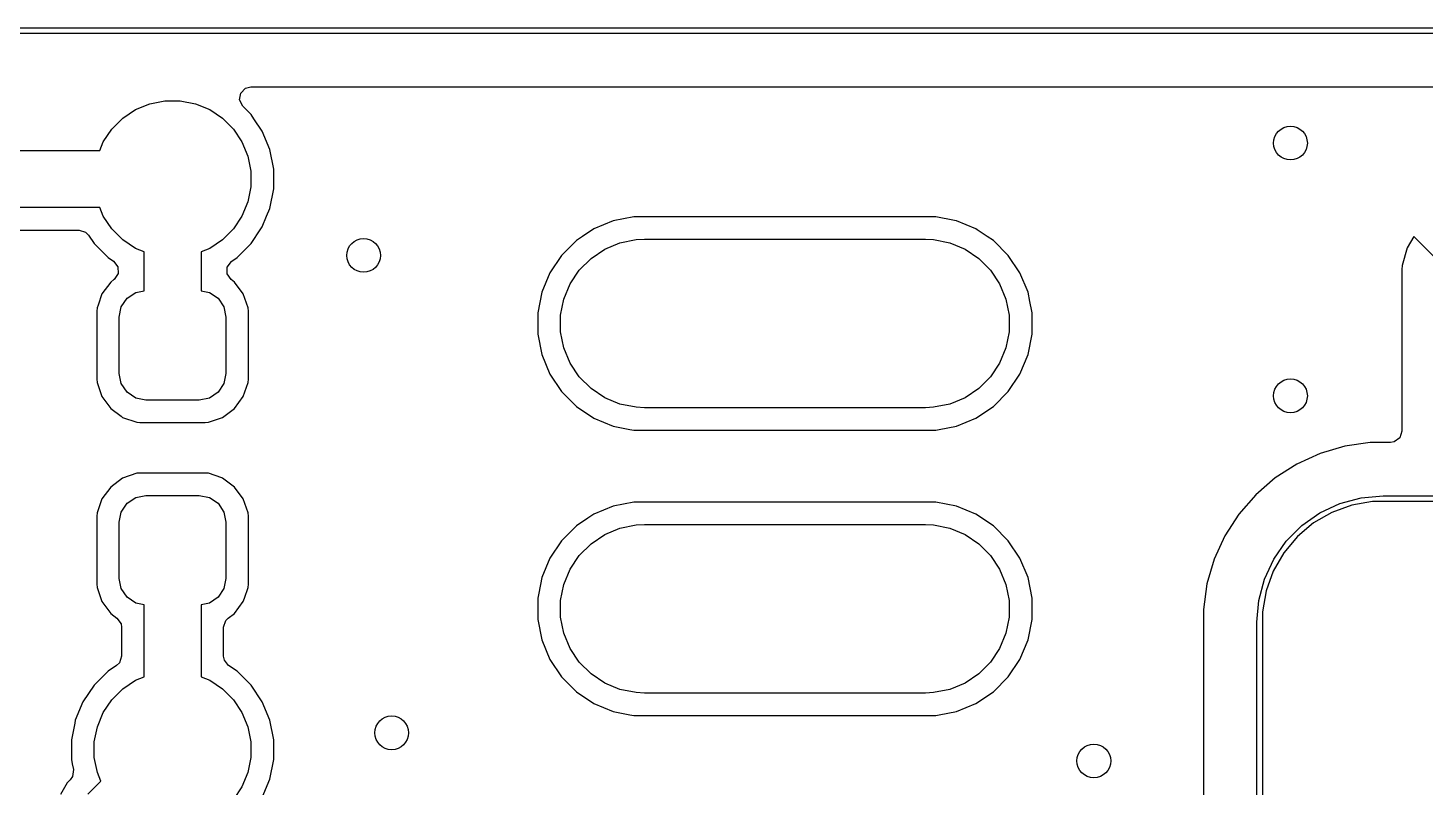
# Model space of a CAD drawing. Header units: inches. Extents: x 0.47 to 2.28, y -2.25 to -0.47.
# Drawn here: x 0.8469 to 1.3365, y -0.7375 to -0.4715 of the extents above; entities that cross this region are included whole.
import ezdxf

# ---------------------------------------------------------------- set-up
doc = ezdxf.new("R2010")
doc.units = ezdxf.units.IN
doc.header["$MEASUREMENT"] = 0
doc.layers.add('F.Cu', color=13, linetype='CONTINUOUS', true_color=0xc83434)

msp = doc.modelspace()

# ---------------------------------------------------------------- linework, layer by layer
at = {"layer": 'F.Cu', "linetype": 'CONTINUOUS'}
for p, q in [((0.62992, -0.47146), (2.12598, -0.47146)), ((2.12598, -0.47343), (0.62992, -0.47343)), ((0.92114, -0.49671), (0.92152, -0.4943)), ((0.92152, -0.4943), (0.92324, -0.49258)), ((0.92324, -0.49258), (0.92503, -0.49215)), ((0.92503, -0.49215), (1.58878, -0.49215)), ((0.88465, -0.5001), (0.88964, -0.49804)), ((0.88964, -0.49804), (0.89494, -0.49698)), ((0.89494, -0.49698), (0.90034, -0.49698)), ((0.90034, -0.49698), (0.90564, -0.49804)), ((0.90564, -0.49804), (0.91063, -0.5001)), ((0.92224, -0.49888), (0.92114, -0.49671)), ((0.92518, -0.50181), (0.92224, -0.49888)), ((0.87633, -0.50693), (0.88015, -0.50311)), ((0.88015, -0.50311), (0.88465, -0.5001)), ((0.91063, -0.5001), (0.91512, -0.50311)), ((0.91512, -0.50311), (0.91894, -0.50693)), ((0.92615, -0.50326), (0.92518, -0.50181)), ((0.92906, -0.50762), (0.92615, -0.50326)), ((0.87333, -0.51142), (0.87633, -0.50693)), ((0.91894, -0.50693), (0.92194, -0.51142)), ((0.93173, -0.51407), (0.92906, -0.50762)), ((0.92906, -0.50762), (0.92906, -0.50762)), ((0.92906, -0.50762), (0.92906, -0.50762)), ((0.87209, -0.51441), (0.87333, -0.51142)), ((0.92194, -0.51142), (0.92401, -0.51641)), ((0.83657, -0.51441), (0.87209, -0.51441)), ((0.92401, -0.51641), (0.92506, -0.52171)), ((0.93309, -0.52092), (0.93173, -0.51407)), ((0.92506, -0.52171), (0.92506, -0.52711)), ((0.93309, -0.5279), (0.93309, -0.52092)), ((0.92506, -0.52711), (0.92401, -0.53241)), ((0.93173, -0.53475), (0.93309, -0.5279)), ((0.92401, -0.53241), (0.92194, -0.5374)), ((0.87209, -0.53441), (0.83657, -0.53441)), ((0.87333, -0.5374), (0.87209, -0.53441)), ((0.87633, -0.54189), (0.87333, -0.5374)), ((0.92194, -0.5374), (0.91894, -0.54189)), ((0.92906, -0.5412), (0.9306, -0.53748)), ((0.9306, -0.53748), (0.93173, -0.53475)), ((1.05931, -0.53762), (1.05208, -0.53906)), ((1.1651, -0.53762), (1.05931, -0.53762)), ((1.05931, -0.53762), (1.05931, -0.53762)), ((1.17159, -0.53891), (1.1651, -0.53762)), ((1.1651, -0.53762), (1.1651, -0.53762)), ((0.84381, -0.5423), (0.86485, -0.5423)), ((0.86485, -0.5423), (0.86717, -0.54306)), ((0.86717, -0.54306), (0.86813, -0.54406)), ((0.88015, -0.54571), (0.87633, -0.54189)), ((0.91894, -0.54189), (0.91512, -0.54571)), ((0.92518, -0.54701), (0.9286, -0.54188)), ((0.9286, -0.54188), (0.92906, -0.5412)), ((0.92906, -0.5412), (0.92906, -0.5412)), ((0.92906, -0.5412), (0.92906, -0.5412)), ((1.04527, -0.54188), (1.04127, -0.54455)), ((1.05208, -0.53906), (1.04527, -0.54188)), ((1.05208, -0.53906), (1.05208, -0.53906)), ((1.05208, -0.53906), (1.05208, -0.53906)), ((1.17233, -0.53906), (1.17159, -0.53891)), ((1.17914, -0.54188), (1.17233, -0.53906)), ((1.1796, -0.54218), (1.17914, -0.54188)), ((1.17914, -0.54188), (1.17914, -0.54188)), ((1.17914, -0.54188), (1.17914, -0.54188)), ((1.17914, -0.54188), (1.17914, -0.54188)), ((1.18314, -0.54455), (1.1796, -0.54218)), ((1.1796, -0.54218), (1.1796, -0.54218)), ((0.86813, -0.54406), (0.8701, -0.54701)), ((0.8701, -0.54701), (0.8701, -0.54701)), ((0.8701, -0.54701), (0.87504, -0.55195)), ((0.88465, -0.54871), (0.88015, -0.54571)), ((0.91512, -0.54571), (0.91063, -0.54871)), ((0.92024, -0.55195), (0.92518, -0.54701)), ((1.03914, -0.54597), (1.03393, -0.55118)), ((1.04127, -0.54455), (1.03914, -0.54597)), ((1.04907, -0.549), (1.05442, -0.54678)), ((1.05442, -0.54678), (1.0601, -0.54565)), ((1.0601, -0.54565), (1.06299, -0.54551)), ((1.06299, -0.54551), (1.16142, -0.54551)), ((1.16142, -0.54551), (1.16431, -0.54565)), ((1.16431, -0.54565), (1.16999, -0.54678)), ((1.16999, -0.54678), (1.17534, -0.549)), ((1.18527, -0.54597), (1.18314, -0.54455)), ((1.19048, -0.55118), (1.18527, -0.54597)), ((1.33265, -0.54455), (1.33031, -0.5485)), ((1.34012, -0.55203), (1.33265, -0.54455)), ((0.87504, -0.55195), (0.87694, -0.55322)), ((0.87694, -0.55322), (0.87845, -0.55513)), ((0.88764, -0.54995), (0.88465, -0.54871)), ((0.88764, -0.56361), (0.88764, -0.54995)), ((0.91063, -0.54871), (0.90764, -0.54995)), ((0.90764, -0.54995), (0.90764, -0.56361)), ((0.91823, -0.55329), (0.91834, -0.55322)), ((0.91834, -0.55322), (0.92024, -0.55195)), ((1.03393, -0.55118), (1.02983, -0.55731)), ((1.03393, -0.55118), (1.03393, -0.55118)), ((1.03393, -0.55118), (1.03393, -0.55118)), ((1.04017, -0.55631), (1.04426, -0.55221)), ((1.04426, -0.55221), (1.04907, -0.549)), ((1.17534, -0.549), (1.18015, -0.55221)), ((1.18015, -0.55221), (1.18424, -0.55631)), ((1.19458, -0.55731), (1.19048, -0.55118)), ((1.33031, -0.5485), (1.32852, -0.55468)), ((1.33031, -0.5485), (1.33031, -0.5485)), ((0.87854, -0.55757), (0.87719, -0.55959)), ((0.87845, -0.55513), (0.87854, -0.55757)), ((0.91677, -0.55769), (0.91679, -0.55525)), ((0.91819, -0.55967), (0.91677, -0.55769)), ((0.91679, -0.55525), (0.91823, -0.55329)), ((1.02983, -0.55731), (1.02701, -0.56412)), ((1.03695, -0.56112), (1.04017, -0.55631)), ((1.18424, -0.55631), (1.18746, -0.56112)), ((1.1974, -0.56412), (1.19458, -0.55731)), ((1.32852, -0.55468), (1.3284, -0.55613)), ((1.3284, -0.55613), (1.3284, -0.61281)), ((1.32852, -0.55468), (1.32852, -0.55468)), ((0.87596, -0.5605), (0.87287, -0.56469)), ((0.87709, -0.55967), (0.87596, -0.5605)), ((0.87596, -0.5605), (0.87596, -0.5605)), ((0.87719, -0.55959), (0.87709, -0.55967)), ((0.91932, -0.5605), (0.91819, -0.55967)), ((0.92241, -0.56469), (0.91932, -0.5605)), ((0.91932, -0.5605), (0.91932, -0.5605)), ((1.03474, -0.56647), (1.03695, -0.56112)), ((1.18746, -0.56112), (1.18967, -0.56647)), ((0.87287, -0.56469), (0.8715, -0.56861)), ((0.87287, -0.56469), (0.87287, -0.56469)), ((0.87965, -0.56926), (0.88168, -0.56622)), ((0.88168, -0.56622), (0.88471, -0.5642)), ((0.88471, -0.5642), (0.88764, -0.56361)), ((0.90764, -0.56361), (0.91057, -0.5642)), ((0.91057, -0.5642), (0.9136, -0.56622)), ((0.9136, -0.56622), (0.91563, -0.56926)), ((0.92412, -0.56959), (0.92241, -0.56469)), ((0.92241, -0.56469), (0.92241, -0.56469)), ((1.02701, -0.56412), (1.02557, -0.57135)), ((1.02701, -0.56412), (1.02701, -0.56412)), ((1.02701, -0.56412), (1.02701, -0.56412)), ((1.03361, -0.57215), (1.03474, -0.56647)), ((1.18967, -0.56647), (1.1908, -0.57215)), ((1.19805, -0.56739), (1.1974, -0.56412)), ((1.19872, -0.57076), (1.19805, -0.56739)), ((0.87115, -0.56959), (0.87104, -0.57076)), ((0.87104, -0.57076), (0.87104, -0.5946)), ((0.8715, -0.56861), (0.87115, -0.56959)), ((0.87894, -0.57283), (0.87965, -0.56926)), ((0.91563, -0.56926), (0.91634, -0.57283)), ((0.92423, -0.57076), (0.92412, -0.56959)), ((0.92423, -0.57135), (0.92423, -0.57076)), ((0.92423, -0.5946), (0.92423, -0.57135)), ((1.02557, -0.57135), (1.02557, -0.57873)), ((1.03361, -0.57793), (1.03361, -0.57215)), ((1.1908, -0.57215), (1.1908, -0.57793)), ((1.19884, -0.57135), (1.19872, -0.57076)), ((1.19884, -0.57873), (1.19884, -0.57135)), ((0.87894, -0.59252), (0.87894, -0.57283)), ((0.91634, -0.57283), (0.91634, -0.59252)), ((1.02557, -0.57873), (1.02701, -0.58595)), ((1.03474, -0.58361), (1.03361, -0.57793)), ((1.1908, -0.57793), (1.18967, -0.58361)), ((1.1974, -0.58595), (1.19884, -0.57873)), ((1.02701, -0.58595), (1.02701, -0.58595)), ((1.02701, -0.58595), (1.02983, -0.59276)), ((1.03695, -0.58896), (1.03474, -0.58361)), ((1.18967, -0.58361), (1.18746, -0.58896)), ((1.19458, -0.59276), (1.1974, -0.58595)), ((1.04017, -0.59377), (1.03695, -0.58896)), ((1.18746, -0.58896), (1.18424, -0.59377)), ((0.87104, -0.5946), (0.87115, -0.59576)), ((0.87115, -0.59576), (0.87287, -0.60067)), ((0.87965, -0.5961), (0.87894, -0.59252)), ((0.88168, -0.59913), (0.87965, -0.5961)), ((0.91563, -0.5961), (0.9136, -0.59913)), ((0.91634, -0.59252), (0.91563, -0.5961)), ((0.92241, -0.60067), (0.92412, -0.59576)), ((0.92412, -0.59576), (0.92423, -0.5946)), ((1.02983, -0.59276), (1.03393, -0.59889)), ((1.04426, -0.59786), (1.04017, -0.59377)), ((1.18424, -0.59377), (1.18015, -0.59786)), ((1.19048, -0.59889), (1.19458, -0.59276)), ((0.87287, -0.60067), (0.87287, -0.60067)), ((0.87287, -0.60067), (0.87596, -0.60485)), ((0.88471, -0.60116), (0.88168, -0.59913)), ((0.88829, -0.60187), (0.88471, -0.60116)), ((0.90699, -0.60187), (0.88829, -0.60187)), ((0.91057, -0.60116), (0.90699, -0.60187)), ((0.9136, -0.59913), (0.91057, -0.60116)), ((0.91932, -0.60485), (0.92241, -0.60067)), ((1.03393, -0.59889), (1.03914, -0.60411)), ((1.04907, -0.60108), (1.04426, -0.59786)), ((1.05442, -0.6033), (1.04907, -0.60108)), ((1.17534, -0.60108), (1.16999, -0.6033)), ((1.18015, -0.59786), (1.17534, -0.60108)), ((1.18527, -0.60411), (1.19048, -0.59889)), ((0.87596, -0.60485), (0.87596, -0.60485)), ((0.87596, -0.60485), (0.87962, -0.60756)), ((0.91514, -0.60794), (0.91932, -0.60485)), ((1.03914, -0.60411), (1.04527, -0.6082)), ((1.0601, -0.60442), (1.05442, -0.6033)), ((1.06299, -0.60457), (1.0601, -0.60442)), ((1.16142, -0.60457), (1.06299, -0.60457)), ((1.16431, -0.60442), (1.16142, -0.60457)), ((1.16999, -0.6033), (1.16431, -0.60442)), ((1.17914, -0.6082), (1.18527, -0.60411)), ((0.87962, -0.60756), (0.88014, -0.60794)), ((0.88014, -0.60794), (0.88505, -0.60965)), ((0.88505, -0.60965), (0.88621, -0.60976)), ((0.88621, -0.60976), (0.88621, -0.60976)), ((0.88621, -0.60976), (0.90907, -0.60976)), ((0.90907, -0.60976), (0.91023, -0.60965)), ((0.90907, -0.60976), (0.90907, -0.60976)), ((0.91023, -0.60965), (0.91514, -0.60794)), ((1.04527, -0.6082), (1.05208, -0.61102)), ((1.05208, -0.61102), (1.05786, -0.61217)), ((1.16631, -0.61222), (1.17233, -0.61102)), ((1.17233, -0.61102), (1.17914, -0.6082)), ((1.05786, -0.61217), (1.05931, -0.61246)), ((1.05931, -0.61246), (1.05931, -0.61246)), ((1.05931, -0.61246), (1.1651, -0.61246)), ((1.1651, -0.61246), (1.16631, -0.61222)), ((1.31734, -0.61675), (1.30842, -0.61803)), ((1.32446, -0.61675), (1.31734, -0.61675)), ((1.32568, -0.61656), (1.32446, -0.61675)), ((1.32765, -0.61513), (1.32568, -0.61656)), ((1.3284, -0.61281), (1.32765, -0.61513)), ((1.29977, -0.62057), (1.29157, -0.62432)), ((1.30842, -0.61803), (1.29977, -0.62057)), ((1.30842, -0.61803), (1.30842, -0.61803)), ((1.29157, -0.62432), (1.28399, -0.62919)), ((1.29157, -0.62432), (1.29157, -0.62432)), ((0.88014, -0.62927), (0.87596, -0.63235)), ((0.88505, -0.62755), (0.88014, -0.62927)), ((0.88014, -0.62927), (0.88014, -0.62927)), ((0.88524, -0.62753), (0.88505, -0.62755)), ((0.88621, -0.62744), (0.88524, -0.62753)), ((0.90907, -0.62744), (0.88621, -0.62744)), ((0.91023, -0.62755), (0.90907, -0.62744)), ((0.91492, -0.62919), (0.91023, -0.62755)), ((0.91514, -0.62927), (0.91492, -0.62919)), ((0.91932, -0.63235), (0.91514, -0.62927)), ((0.91514, -0.62927), (0.91514, -0.62927)), ((1.28399, -0.62919), (1.27718, -0.63509)), ((1.28399, -0.62919), (1.28399, -0.62919)), ((0.87596, -0.63235), (0.87287, -0.63654)), ((0.87596, -0.63235), (0.87596, -0.63235)), ((0.88168, -0.63807), (0.88471, -0.63605)), ((0.88471, -0.63605), (0.88829, -0.63533)), ((0.88829, -0.63533), (0.90699, -0.63533)), ((0.90699, -0.63533), (0.91057, -0.63605)), ((0.91057, -0.63605), (0.9136, -0.63807)), ((0.92241, -0.63654), (0.91932, -0.63235)), ((0.91932, -0.63235), (0.91932, -0.63235)), ((1.27718, -0.63509), (1.27128, -0.64191)), ((1.27718, -0.63509), (1.27718, -0.63509)), ((1.3067, -0.63814), (1.31416, -0.63615)), ((1.31416, -0.63615), (1.32185, -0.63547)), ((1.32185, -0.63547), (1.4872, -0.63547)), ((0.87287, -0.63654), (0.87115, -0.64144)), ((0.87287, -0.63654), (0.87287, -0.63654)), ((0.87894, -0.64469), (0.87965, -0.64111)), ((0.87965, -0.64111), (0.88168, -0.63807)), ((0.9136, -0.63807), (0.91563, -0.64111)), ((0.91563, -0.64111), (0.91634, -0.64469)), ((0.92412, -0.64144), (0.92241, -0.63654)), ((0.92241, -0.63654), (0.92241, -0.63654)), ((1.05208, -0.63906), (1.04527, -0.64188)), ((1.05931, -0.63762), (1.05208, -0.63906)), ((1.05208, -0.63906), (1.05208, -0.63906)), ((1.05208, -0.63906), (1.05208, -0.63906)), ((1.1651, -0.63762), (1.05931, -0.63762)), ((1.05931, -0.63762), (1.05931, -0.63762)), ((1.17233, -0.63906), (1.1651, -0.63762)), ((1.1651, -0.63762), (1.1651, -0.63762)), ((1.17914, -0.64188), (1.17233, -0.63906)), ((1.17233, -0.63906), (1.17233, -0.63906)), ((1.3039, -0.64126), (1.29748, -0.64496)), ((1.2997, -0.64141), (1.3067, -0.63814)), ((1.31085, -0.63873), (1.3039, -0.64126)), ((1.31815, -0.63744), (1.31085, -0.63873)), ((1.32185, -0.63744), (1.31815, -0.63744)), ((1.4872, -0.63744), (1.32185, -0.63744)), ((0.87115, -0.64144), (0.87104, -0.64261)), ((0.87104, -0.64261), (0.87104, -0.66645)), ((0.87894, -0.66437), (0.87894, -0.64469)), ((0.91634, -0.64469), (0.91634, -0.66437)), ((0.92423, -0.64261), (0.92412, -0.64144)), ((0.92423, -0.66645), (0.92423, -0.64261)), ((1.03914, -0.64597), (1.03393, -0.65118)), ((1.04311, -0.64331), (1.03914, -0.64597)), ((1.04527, -0.64188), (1.04311, -0.64331)), ((1.05442, -0.64678), (1.0601, -0.64565)), ((1.0601, -0.64565), (1.06299, -0.64551)), ((1.06299, -0.64551), (1.16142, -0.64551)), ((1.16142, -0.64551), (1.16431, -0.64565)), ((1.16431, -0.64565), (1.16999, -0.64678)), ((1.18527, -0.64597), (1.17914, -0.64188)), ((1.19048, -0.65118), (1.18527, -0.64597)), ((1.27128, -0.64191), (1.2664, -0.64949)), ((1.27128, -0.64191), (1.27128, -0.64191)), ((1.28792, -0.65129), (1.29338, -0.64583)), ((1.29748, -0.64496), (1.29181, -0.64972)), ((1.29338, -0.64583), (1.2997, -0.64141)), ((1.04426, -0.65221), (1.04907, -0.649)), ((1.04907, -0.649), (1.05442, -0.64678)), ((1.16999, -0.64678), (1.17534, -0.649)), ((1.17534, -0.649), (1.18015, -0.65221)), ((1.2664, -0.64949), (1.26266, -0.65769)), ((1.2664, -0.64949), (1.2664, -0.64949)), ((1.29181, -0.64972), (1.28705, -0.6554)), ((1.03393, -0.65118), (1.02983, -0.65731)), ((1.03393, -0.65118), (1.03393, -0.65118)), ((1.03393, -0.65118), (1.03393, -0.65118)), ((1.04017, -0.65631), (1.04426, -0.65221)), ((1.18015, -0.65221), (1.18424, -0.65631)), ((1.19458, -0.65731), (1.19048, -0.65118)), ((1.28705, -0.6554), (1.28335, -0.66181)), ((1.28349, -0.65762), (1.28792, -0.65129)), ((1.02983, -0.65731), (1.02701, -0.66412)), ((1.03695, -0.66112), (1.04017, -0.65631)), ((1.18424, -0.65631), (1.18746, -0.66112)), ((1.1974, -0.66412), (1.19458, -0.65731)), ((1.26266, -0.65769), (1.26012, -0.66634)), ((1.28023, -0.66462), (1.28349, -0.65762)), ((0.87965, -0.66795), (0.87894, -0.66437)), ((0.91634, -0.66437), (0.91563, -0.66795)), ((1.02701, -0.66412), (1.02594, -0.66952)), ((1.02701, -0.66412), (1.02701, -0.66412)), ((1.02701, -0.66412), (1.02701, -0.66412)), ((1.03474, -0.66647), (1.03695, -0.66112)), ((1.18746, -0.66112), (1.18967, -0.66647)), ((1.19884, -0.67135), (1.1974, -0.66412)), ((1.27823, -0.67207), (1.28023, -0.66462)), ((1.28335, -0.66181), (1.28081, -0.66877)), ((0.87104, -0.66645), (0.87115, -0.66761)), ((0.87115, -0.66761), (0.87287, -0.67252)), ((0.88168, -0.67098), (0.87965, -0.66795)), ((0.91563, -0.66795), (0.9136, -0.67098)), ((0.92281, -0.67135), (0.92412, -0.66761)), ((0.92412, -0.66761), (0.92423, -0.66645)), ((1.02594, -0.66952), (1.02557, -0.67135)), ((1.03361, -0.67215), (1.03474, -0.66647)), ((1.18967, -0.66647), (1.1908, -0.67215)), ((1.26012, -0.66634), (1.25884, -0.67526)), ((1.26012, -0.66634), (1.26012, -0.66634)), ((1.28081, -0.66877), (1.27953, -0.67606)), ((0.87287, -0.67252), (0.87287, -0.67252)), ((0.87287, -0.67252), (0.87596, -0.6767)), ((0.88471, -0.67301), (0.88168, -0.67098)), ((0.88764, -0.67359), (0.88471, -0.67301)), ((0.88764, -0.69887), (0.88764, -0.67359)), ((0.91057, -0.67301), (0.90764, -0.67359)), ((0.90764, -0.67359), (0.90764, -0.69887)), ((0.9136, -0.67098), (0.91057, -0.67301)), ((0.91932, -0.6767), (0.92241, -0.67252)), ((0.92241, -0.67252), (0.92281, -0.67135)), ((1.02557, -0.67135), (1.02557, -0.67873)), ((1.03361, -0.67793), (1.03361, -0.67215)), ((1.1908, -0.67215), (1.1908, -0.67793)), ((1.19884, -0.67873), (1.19884, -0.67135)), ((1.25884, -0.67526), (1.25884, -0.77327)), ((1.27756, -0.67976), (1.27823, -0.67207)), ((0.87596, -0.6767), (0.87596, -0.6767)), ((0.87596, -0.6767), (0.87596, -0.6767)), ((0.87596, -0.6767), (0.87814, -0.67831)), ((0.87814, -0.67831), (0.87956, -0.6803)), ((0.87956, -0.6803), (0.87974, -0.68149)), ((0.91553, -0.68149), (0.91628, -0.67917)), ((0.91628, -0.67917), (0.91713, -0.67831)), ((0.91713, -0.67831), (0.91932, -0.6767)), ((1.02557, -0.67873), (1.02701, -0.68595)), ((1.03474, -0.68361), (1.03361, -0.67793)), ((1.1908, -0.67793), (1.18967, -0.68361)), ((1.1974, -0.68595), (1.19884, -0.67873)), ((1.27756, -0.91205), (1.27756, -0.67976)), ((1.27953, -0.67606), (1.27953, -0.67976)), ((1.27953, -0.67976), (1.27953, -0.91205)), ((0.87974, -0.68149), (0.87974, -0.69162)), ((0.91553, -0.69162), (0.91553, -0.68149)), ((1.03695, -0.68896), (1.03474, -0.68361)), ((1.18967, -0.68361), (1.18746, -0.68896)), ((1.02701, -0.68595), (1.02983, -0.69276)), ((1.04017, -0.69377), (1.03695, -0.68896)), ((1.18746, -0.68896), (1.18424, -0.69377)), ((1.19458, -0.69276), (1.1974, -0.68595)), ((0.87799, -0.6949), (0.87504, -0.69687)), ((0.87899, -0.69394), (0.87799, -0.6949)), ((0.87974, -0.69162), (0.87899, -0.69394)), ((0.91578, -0.69298), (0.91553, -0.69162)), ((0.91728, -0.6949), (0.91578, -0.69298)), ((0.92024, -0.69687), (0.91728, -0.6949)), ((1.02983, -0.69276), (1.03393, -0.69889)), ((1.04426, -0.69786), (1.04017, -0.69377)), ((1.18424, -0.69377), (1.18015, -0.69786)), ((1.19048, -0.69889), (1.19458, -0.69276)), ((0.87504, -0.69687), (0.8701, -0.70181)), ((0.88015, -0.70311), (0.88465, -0.7001)), ((0.88465, -0.7001), (0.88764, -0.69887)), ((0.90764, -0.69887), (0.91063, -0.7001)), ((0.91063, -0.7001), (0.91512, -0.70311)), ((0.92518, -0.70181), (0.92024, -0.69687)), ((0.92024, -0.69687), (0.92024, -0.69687)), ((1.03393, -0.69889), (1.03914, -0.70411)), ((1.04907, -0.70108), (1.04426, -0.69786)), ((1.18015, -0.69786), (1.17534, -0.70108)), ((1.18527, -0.70411), (1.19048, -0.69889)), ((0.8701, -0.70181), (0.86622, -0.70762)), ((0.8701, -0.70181), (0.8701, -0.70181)), ((0.87633, -0.70693), (0.88015, -0.70311)), ((0.91512, -0.70311), (0.91894, -0.70693)), ((0.92906, -0.70762), (0.92518, -0.70181)), ((0.92518, -0.70181), (0.92518, -0.70181)), ((1.03914, -0.70411), (1.04527, -0.7082)), ((1.05442, -0.7033), (1.04907, -0.70108)), ((1.0601, -0.70442), (1.05442, -0.7033)), ((1.06299, -0.70457), (1.0601, -0.70442)), ((1.16142, -0.70457), (1.06299, -0.70457)), ((1.16431, -0.70442), (1.16142, -0.70457)), ((1.16999, -0.7033), (1.16431, -0.70442)), ((1.17534, -0.70108), (1.16999, -0.7033)), ((1.17914, -0.7082), (1.18527, -0.70411)), ((0.86622, -0.70762), (0.86355, -0.71407)), ((0.86622, -0.70762), (0.86622, -0.70762)), ((0.87333, -0.71142), (0.87633, -0.70693)), ((0.91894, -0.70693), (0.92194, -0.71142)), ((0.93173, -0.71407), (0.92906, -0.70762)), ((0.92906, -0.70762), (0.92906, -0.70762)), ((0.92906, -0.70762), (0.92906, -0.70762)), ((1.04527, -0.7082), (1.05208, -0.71102)), ((1.17233, -0.71102), (1.17914, -0.7082)), ((0.86355, -0.71407), (0.86334, -0.71512)), ((0.87127, -0.71641), (0.87333, -0.71142)), ((0.92194, -0.71142), (0.92401, -0.71641)), ((0.93309, -0.72092), (0.93173, -0.71407)), ((1.05208, -0.71102), (1.05786, -0.71217)), ((1.05786, -0.71217), (1.05931, -0.71246)), ((1.05931, -0.71246), (1.05931, -0.71246)), ((1.05931, -0.71246), (1.1651, -0.71246)), ((1.1651, -0.71246), (1.16631, -0.71222)), ((1.16631, -0.71222), (1.17233, -0.71102)), ((0.86334, -0.71512), (0.86219, -0.72092)), ((0.87021, -0.72171), (0.87127, -0.71641)), ((0.92401, -0.71641), (0.92506, -0.72171)), ((0.86219, -0.72092), (0.86219, -0.7279)), ((0.87021, -0.72711), (0.87021, -0.72171)), ((0.92506, -0.72171), (0.92506, -0.72711)), ((0.93309, -0.7279), (0.93309, -0.72092)), ((0.86219, -0.7279), (0.86249, -0.72942)), ((0.86249, -0.72942), (0.86288, -0.73139)), ((0.87127, -0.73241), (0.87021, -0.72711)), ((0.92506, -0.72711), (0.92401, -0.73241)), ((0.93173, -0.73475), (0.93309, -0.7279)), ((0.86259, -0.73381), (0.8618, -0.73494)), ((0.86288, -0.73139), (0.86259, -0.73381)), ((0.8725, -0.7354), (0.87127, -0.73241)), ((0.92401, -0.73241), (0.92194, -0.7374)), ((0.86068, -0.73606), (0.85833, -0.74014)), ((0.8618, -0.73494), (0.86068, -0.73606)), ((0.86793, -0.73998), (0.8725, -0.7354)), ((0.92194, -0.7374), (0.91894, -0.74189)), ((0.92906, -0.7412), (0.93173, -0.73475))]:
    msp.add_line(p, q, dxfattribs=at)
at = {"layer": 'F.Cu'}
for centre in [(1.28937, -0.51181), (0.96457, -0.55118), (1.28937, -0.60039), (0.97441, -0.7185), (1.22047, -0.72835)]:
    msp.add_circle(centre, 0.00591, dxfattribs=at)

doc.saveas('drawing.dxf')
